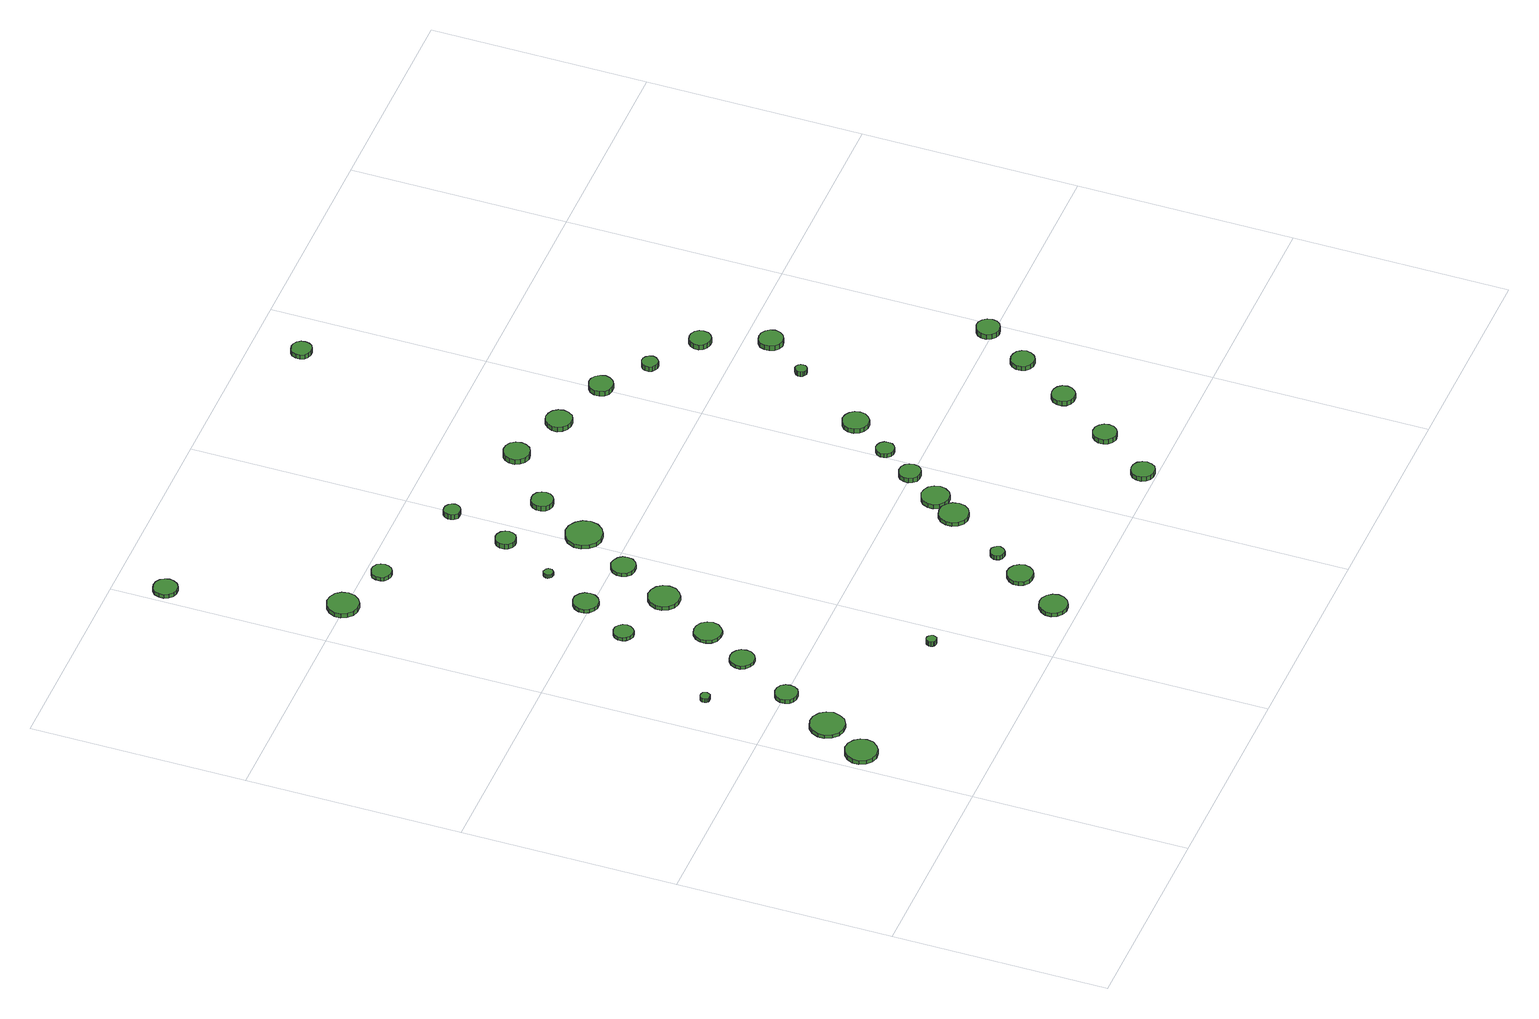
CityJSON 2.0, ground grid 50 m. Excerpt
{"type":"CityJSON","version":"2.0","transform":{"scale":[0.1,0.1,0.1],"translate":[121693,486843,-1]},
"CityObjects":{
"tree1":{"type":"SolitaryVegetationObject","attributes":{"function":"something"},"geometry":[{"type":"MultiSurface","lod":"1","boundaries":[[[0,1,2,3,4,5,6,7,8,9,10,11,12,13,14]],[[15,16,17,18,19,20,21,22,23,24,25,26,27,28,29]],[[0,29,28,1]],[[1,28,27,2]],[[2,27,26,3]],[[3,26,25,4]],[[4,25,24,5]],[[5,24,23,6]],[[6,23,22,7]],[[7,22,21,8]],[[8,21,20,9]],[[9,20,19,10]],[[10,19,18,11]],[[11,18,17,12]],[[12,17,16,13]],[[13,16,15,14]],[[14,15,29,0]]]}]},
"tree2":{"type":"SolitaryVegetationObject","attributes":{"function":"something"},"geometry":[{"type":"MultiSurface","lod":"1","boundaries":[[[30,31,32,33,34,35,36,37,38,39,40,41,42,43,44]],[[45,46,47,48,49,50,51,52,53,54,55,56,57,58,59]],[[30,59,58,31]],[[31,58,57,32]],[[32,57,56,33]],[[33,56,55,34]],[[34,55,54,35]],[[35,54,53,36]],[[36,53,52,37]],[[37,52,51,38]],[[38,51,50,39]],[[39,50,49,40]],[[40,49,48,41]],[[41,48,47,42]],[[42,47,46,43]],[[43,46,45,44]],[[44,45,59,30]]]}]},
"tree3":{"type":"SolitaryVegetationObject","attributes":{"function":"something"},"geometry":[{"type":"MultiSurface","lod":"1","boundaries":[[[60,61,62,63,64,65,66,67,68,69,70,71,72,73,74]],[[75,76,77,78,79,80,81,82,83,84,85,86,87,88,89]],[[60,89,88,61]],[[61,88,87,62]],[[62,87,86,63]],[[63,86,85,64]],[[64,85,84,65]],[[65,84,83,66]],[[66,83,82,67]],[[67,82,81,68]],[[68,81,80,69]],[[69,80,79,70]],[[70,79,78,71]],[[71,78,77,72]],[[72,77,76,73]],[[73,76,75,74]],[[74,75,89,60]]]}]},
"tree4":{"type":"SolitaryVegetationObject","attributes":{"function":"something"},"geometry":[{"type":"MultiSurface","lod":"1","boundaries":[[[90,91,92,93,94,95,96,97,98,99,100,101,102,103,104]],[[105,106,107,108,109,110,111,112,113,114,115,116,117,118,119]],[[90,119,118,91]],[[91,118,117,92]],[[92,117,116,93]],[[93,116,115,94]],[[94,115,114,95]],[[95,114,113,96]],[[96,113,112,97]],[[97,112,111,98]],[[98,111,110,99]],[[99,110,109,100]],[[100,109,108,101]],[[101,108,107,102]],[[102,107,106,103]],[[103,106,105,104]],[[104,105,119,90]]]}]},
"tree5":{"type":"SolitaryVegetationObject","attributes":{"function":"something"},"geometry":[{"type":"MultiSurface","lod":"1","boundaries":[[[120,121,122,123,124,125,126,127,128,129,130,131,132,133,134]],[[135,136,137,138,139,140,141,142,143,144,145,146,147,148,149]],[[120,149,148,121]],[[121,148,147,122]],[[122,147,146,123]],[[123,146,145,124]],[[124,145,144,125]],[[125,144,143,126]],[[126,143,142,127]],[[127,142,141,128]],[[128,141,140,129]],[[129,140,139,130]],[[130,139,138,131]],[[131,138,137,132]],[[132,137,136,133]],[[133,136,135,134]],[[134,135,149,120]]]}]},
"tree6":{"type":"SolitaryVegetationObject","attributes":{"function":"something"},"geometry":[{"type":"MultiSurface","lod":"1","boundaries":[[[150,151,152,153,154,155,156,157,158,159,160,161,162,163,164]],[[165,166,167,168,169,170,171,172,173,174,175,176,177,178,179]],[[150,179,178,151]],[[151,178,177,152]],[[152,177,176,153]],[[153,176,175,154]],[[154,175,174,155]],[[155,174,173,156]],[[156,173,172,157]],[[157,172,171,158]],[[158,171,170,159]],[[159,170,169,160]],[[160,169,168,161]],[[161,168,167,162]],[[162,167,166,163]],[[163,166,165,164]],[[164,165,179,150]]]}]},
"tree7":{"type":"SolitaryVegetationObject","attributes":{"function":"something"},"geometry":[{"type":"MultiSurface","lod":"1","boundaries":[[[180,181,182,183,184,185,186,187,188,189,190,191,192,193,194]],[[195,196,197,198,199,200,201,202,203,204,205,206,207,208,209]],[[180,209,208,181]],[[181,208,207,182]],[[182,207,206,183]],[[183,206,205,184]],[[184,205,204,185]],[[185,204,203,186]],[[186,203,202,187]],[[187,202,201,188]],[[188,201,200,189]],[[189,200,199,190]],[[190,199,198,191]],[[191,198,197,192]],[[192,197,196,193]],[[193,196,195,194]],[[194,195,209,180]]]}]},
"tree8":{"type":"SolitaryVegetationObject","attributes":{"function":"something"},"geometry":[{"type":"MultiSurface","lod":"1","boundaries":[[[210,211,212,213,214,215,216,217,218,219,220,221,222,223,224]],[[225,226,227,228,229,230,231,232,233,234,235,236,237,238,239]],[[210,239,238,211]],[[211,238,237,212]],[[212,237,236,213]],[[213,236,235,214]],[[214,235,234,215]],[[215,234,233,216]],[[216,233,232,217]],[[217,232,231,218]],[[218,231,230,219]],[[219,230,229,220]],[[220,229,228,221]],[[221,228,227,222]],[[222,227,226,223]],[[223,226,225,224]],[[224,225,239,210]]]}]},
"tree9":{"type":"SolitaryVegetationObject","attributes":{"function":"something"},"geometry":[{"type":"MultiSurface","lod":"1","boundaries":[[[240,241,242,243,244,245,246,247,248,249,250,251,252,253,254]],[[255,256,257,258,259,260,261,262,263,264,265,266,267,268,269]],[[240,269,268,241]],[[241,268,267,242]],[[242,267,266,243]],[[243,266,265,244]],[[244,265,264,245]],[[245,264,263,246]],[[246,263,262,247]],[[247,262,261,248]],[[248,261,260,249]],[[249,260,259,250]],[[250,259,258,251]],[[251,258,257,252]],[[252,257,256,253]],[[253,256,255,254]],[[254,255,269,240]]]}]},
"tree10":{"type":"SolitaryVegetationObject","attributes":{"function":"something"},"geometry":[{"type":"MultiSurface","lod":"1","boundaries":[[[270,271,272,273,274,275,276,277,278,279,280,281,282,283,284]],[[285,286,287,288,289,290,291,292,293,294,295,296,297,298,299]],[[270,299,298,271]],[[271,298,297,272]],[[272,297,296,273]],[[273,296,295,274]],[[274,295,294,275]],[[275,294,293,276]],[[276,293,292,277]],[[277,292,291,278]],[[278,291,290,279]],[[279,290,289,280]],[[280,289,288,281]],[[281,288,287,282]],[[282,287,286,283]],[[283,286,285,284]],[[284,285,299,270]]]}]},
"tree11":{"type":"SolitaryVegetationObject","attributes":{"function":"something"},"geometry":[{"type":"MultiSurface","lod":"1","boundaries":[[[300,301,302,303,304,305,306,307,308,309,310,311,312,313,314]],[[315,316,317,318,319,320,321,322,323,324,325,326,327,328,329]],[[300,329,328,301]],[[301,328,327,302]],[[302,327,326,303]],[[303,326,325,304]],[[304,325,324,305]],[[305,324,323,306]],[[306,323,322,307]],[[307,322,321,308]],[[308,321,320,309]],[[309,320,319,310]],[[310,319,318,311]],[[311,318,317,312]],[[312,317,316,313]],[[313,316,315,314]],[[314,315,329,300]]]}]},
"tree12":{"type":"SolitaryVegetationObject","attributes":{"function":"something"},"geometry":[{"type":"MultiSurface","lod":"1","boundaries":[[[330,331,332,333,334,335,336,337,338,339,340,341,342,343,344]],[[345,346,347,348,349,350,351,352,353,354,355,356,357,358,359]],[[330,359,358,331]],[[331,358,357,332]],[[332,357,356,333]],[[333,356,355,334]],[[334,355,354,335]],[[335,354,353,336]],[[336,353,352,337]],[[337,352,351,338]],[[338,351,350,339]],[[339,350,349,340]],[[340,349,348,341]],[[341,348,347,342]],[[342,347,346,343]],[[343,346,345,344]],[[344,345,359,330]]]}]},
"tree13":{"type":"SolitaryVegetationObject","attributes":{"function":"something"},"geometry":[{"type":"MultiSurface","lod":"1","boundaries":[[[360,361,362,363,364,365,366,367,368,369,370,371,372,373,374]],[[375,376,377,378,379,380,381,382,383,384,385,386,387,388,389]],[[360,389,388,361]],[[361,388,387,362]],[[362,387,386,363]],[[363,386,385,364]],[[364,385,384,365]],[[365,384,383,366]],[[366,383,382,367]],[[367,382,381,368]],[[368,381,380,369]],[[369,380,379,370]],[[370,379,378,371]],[[371,378,377,372]],[[372,377,376,373]],[[373,376,375,374]],[[374,375,389,360]]]}]},
"tree14":{"type":"SolitaryVegetationObject","attributes":{"function":"something"},"geometry":[{"type":"MultiSurface","lod":"1","boundaries":[[[390,391,392,393,394,395,396,397,398,399,400,401,402,403,404]],[[405,406,407,408,409,410,411,412,413,414,415,416,417,418,419]],[[390,419,418,391]],[[391,418,417,392]],[[392,417,416,393]],[[393,416,415,394]],[[394,415,414,395]],[[395,414,413,396]],[[396,413,412,397]],[[397,412,411,398]],[[398,411,410,399]],[[399,410,409,400]],[[400,409,408,401]],[[401,408,407,402]],[[402,407,406,403]],[[403,406,405,404]],[[404,405,419,390]]]}]},
"tree15":{"type":"SolitaryVegetationObject","attributes":{"function":"something"},"geometry":[{"type":"MultiSurface","lod":"1","boundaries":[[[420,421,422,423,424,425,426,427,428,429,430,431,432,433,434]],[[435,436,437,438,439,440,441,442,443,444,445,446,447,448,449]],[[420,449,448,421]],[[421,448,447,422]],[[422,447,446,423]],[[423,446,445,424]],[[424,445,444,425]],[[425,444,443,426]],[[426,443,442,427]],[[427,442,441,428]],[[428,441,440,429]],[[429,440,439,430]],[[430,439,438,431]],[[431,438,437,432]],[[432,437,436,433]],[[433,436,435,434]],[[434,435,449,420]]]}]},
"tree16":{"type":"SolitaryVegetationObject","attributes":{"function":"something"},"geometry":[{"type":"MultiSurface","lod":"1","boundaries":[[[450,451,452,453,454,455,456,457,458,459,460,461,462,463,464]],[[465,466,467,468,469,470,471,472,473,474,475,476,477,478,479]],[[450,479,478,451]],[[451,478,477,452]],[[452,477,476,453]],[[453,476,475,454]],[[454,475,474,455]],[[455,474,473,456]],[[456,473,472,457]],[[457,472,471,458]],[[458,471,470,459]],[[459,470,469,460]],[[460,469,468,461]],[[461,468,467,462]],[[462,467,466,463]],[[463,466,465,464]],[[464,465,479,450]]]}]},
"tree17":{"type":"SolitaryVegetationObject","attributes":{"function":"something"},"geometry":[{"type":"MultiSurface","lod":"1","boundaries":[[[480,481,482,483,484,485,486,487,488,489,490,491,492,493,494]],[[495,496,497,498,499,500,501,502,503,504,505,506,507,508,509]],[[480,509,508,481]],[[481,508,507,482]],[[482,507,506,483]],[[483,506,505,484]],[[484,505,504,485]],[[485,504,503,486]],[[486,503,502,487]],[[487,502,501,488]],[[488,501,500,489]],[[489,500,499,490]],[[490,499,498,491]],[[491,498,497,492]],[[492,497,496,493]],[[493,496,495,494]],[[494,495,509,480]]]}]},
"tree18":{"type":"SolitaryVegetationObject","attributes":{"function":"something"},"geometry":[{"type":"MultiSurface","lod":"1","boundaries":[[[510,511,512,513,514,515,516,517,518,519,520,521,522,523,524]],[[525,526,527,528,529,530,531,532,533,534,535,536,537,538,539]],[[510,539,538,511]],[[511,538,537,512]],[[512,537,536,513]],[[513,536,535,514]],[[514,535,534,515]],[[515,534,533,516]],[[516,533,532,517]],[[517,532,531,518]],[[518,531,530,519]],[[519,530,529,520]],[[520,529,528,521]],[[521,528,527,522]],[[522,527,526,523]],[[523,526,525,524]],[[524,525,539,510]]]}]},
"tree19":{"type":"SolitaryVegetationObject","attributes":{"function":"something"},"geometry":[{"type":"MultiSurface","lod":"1","boundaries":[[[540,541,542,543,544,545,546,547,548,549,550,551,552,553,554]],[[555,556,557,558,559,560,561,562,563,564,565,566,567,568,569]],[[540,569,568,541]],[[541,568,567,542]],[[542,567,566,543]],[[543,566,565,544]],[[544,565,564,545]],[[545,564,563,546]],[[546,563,562,547]],[[547,562,561,548]],[[548,561,560,549]],[[549,560,559,550]],[[550,559,558,551]],[[551,558,557,552]],[[552,557,556,553]],[[553,556,555,554]],[[554,555,569,540]]]}]},
"tree20":{"type":"SolitaryVegetationObject","attributes":{"function":"something"},"geometry":[{"type":"MultiSurface","lod":"1","boundaries":[[[570,571,572,573,574,575,576,577,578,579,580,581,582,583,584]],[[585,586,587,588,589,590,591,592,593,594,595,596,597,598,599]],[[570,599,598,571]],[[571,598,597,572]],[[572,597,596,573]],[[573,596,595,574]],[[574,595,594,575]],[[575,594,593,576]],[[576,593,592,577]],[[577,592,591,578]],[[578,591,590,579]],[[579,590,589,580]],[[580,589,588,581]],[[581,588,587,582]],[[582,587,586,583]],[[583,586,585,584]],[[584,585,599,570]]]}]},
"tree21":{"type":"SolitaryVegetationObject","attributes":{"function":"something"},"geometry":[{"type":"MultiSurface","lod":"1","boundaries":[[[600,601,602,603,604,605,606,607,608,609,610,611,612,613,614]],[[615,616,617,618,619,620,621,622,623,624,625,626,627,628,629]],[[600,629,628,601]],[[601,628,627,602]],[[602,627,626,603]],[[603,626,625,604]],[[604,625,624,605]],[[605,624,623,606]],[[606,623,622,607]],[[607,622,621,608]],[[608,621,620,609]],[[609,620,619,610]],[[610,619,618,611]],[[611,618,617,612]],[[612,617,616,613]],[[613,616,615,614]],[[614,615,629,600]]]}]},
"tree22":{"type":"SolitaryVegetationObject","attributes":{"function":"something"},"geometry":[{"type":"MultiSurface","lod":"1","boundaries":[[[630,631,632,633,634,635,636,637,638,639,640,641,642,643,644]],[[645,646,647,648,649,650,651,652,653,654,655,656,657,658,659]],[[630,659,658,631]],[[631,658,657,632]],[[632,657,656,633]],[[633,656,655,634]],[[634,655,654,635]],[[635,654,653,636]],[[636,653,652,637]],[[637,652,651,638]],[[638,651,650,639]],[[639,650,649,640]],[[640,649,648,641]],[[641,648,647,642]],[[642,647,646,643]],[[643,646,645,644]],[[644,645,659,630]]]}]},
"tree23":{"type":"SolitaryVegetationObject","attributes":{"function":"something"},"geometry":[{"type":"MultiSurface","lod":"1","boundaries":[[[660,661,662,663,664,665,666,667,668,669,670,671,672,673,674]],[[675,676,677,678,679,680,681,682,683,684,685,686,687,688,689]],[[660,689,688,661]],[[661,688,687,662]],[[662,687,686,663]],[[663,686,685,664]],[[664,685,684,665]],[[665,684,683,666]],[[666,683,682,667]],[[667,682,681,668]],[[668,681,680,669]],[[669,680,679,670]],[[670,679,678,671]],[[671,678,677,672]],[[672,677,676,673]],[[673,676,675,674]],[[674,675,689,660]]]}]},
"tree24":{"type":"SolitaryVegetationObject","attributes":{"function":"something"},"geometry":[{"type":"MultiSurface","lod":"1","boundaries":[[[690,691,692,693,694,695,696,697,698,699,700,701,702,703,704]],[[705,706,707,708,709,710,711,712,713,714,715,716,717,718,719]],[[690,719,718,691]],[[691,718,717,692]],[[692,717,716,693]],[[693,716,715,694]],[[694,715,714,695]],[[695,714,713,696]],[[696,713,712,697]],[[697,712,711,698]],[[698,711,710,699]],[[699,710,709,700]],[[700,709,708,701]],[[701,708,707,702]],[[702,707,706,703]],[[703,706,705,704]],[[704,705,719,690]]]}]},
"tree25":{"type":"SolitaryVegetationObject","attributes":{"function":"something"},"geometry":[{"type":"MultiSurface","lod":"1","boundaries":[[[720,721,722,723,724,725,726,727,728,729,730,731,732,733,734]],[[735,736,737,738,739,740,741,742,743,744,745,746,747,748,749]],[[720,749,748,721]],[[721,748,747,722]],[[722,747,746,723]],[[723,746,745,724]],[[724,745,744,725]],[[725,744,743,726]],[[726,743,742,727]],[[727,742,741,728]],[[728,741,740,729]],[[729,740,739,730]],[[730,739,738,731]],[[731,738,737,732]],[[732,737,736,733]],[[733,736,735,734]],[[734,735,749,720]]]}]},
"tree26":{"type":"SolitaryVegetationObject","attributes":{"function":"something"},"geometry":[{"type":"MultiSurface","lod":"1","boundaries":[[[750,751,752,753,754,755,756,757,758,759,760,761,762,763,764]],[[765,766,767,768,769,770,771,772,773,774,775,776,777,778,779]],[[750,779,778,751]],[[751,778,777,752]],[[752,777,776,753]],[[753,776,775,754]],[[754,775,774,755]],[[755,774,773,756]],[[756,773,772,757]],[[757,772,771,758]],[[758,771,770,759]],[[759,770,769,760]],[[760,769,768,761]],[[761,768,767,762]],[[762,767,766,763]],[[763,766,765,764]],[[764,765,779,750]]]}]},
"tree27":{"type":"SolitaryVegetationObject","attributes":{"function":"something"},"geometry":[{"type":"MultiSurface","lod":"1","boundaries":[[[780,781,782,783,784,785,786,787,788,789,790,791,792,793,794]],[[795,796,797,798,799,800,801,802,803,804,805,806,807,808,809]],[[780,809,808,781]],[[781,808,807,782]],[[782,807,806,783]],[[783,806,805,784]],[[784,805,804,785]],[[785,804,803,786]],[[786,803,802,787]],[[787,802,801,788]],[[788,801,800,789]],[[789,800,799,790]],[[790,799,798,791]],[[791,798,797,792]],[[792,797,796,793]],[[793,796,795,794]],[[794,795,809,780]]]}]},
"tree28":{"type":"SolitaryVegetationObject","attributes":{"function":"something"},"geometry":[{"type":"MultiSurface","lod":"1","boundaries":[[[810,811,812,813,814,815,816,817,818,819,820,821,822,823,824]],[[825,826,827,828,829,830,831,832,833,834,835,836,837,838,839]],[[810,839,838,811]],[[811,838,837,812]],[[812,837,836,813]],[[813,836,835,814]],[[814,835,834,815]],[[815,834,833,816]],[[816,833,832,817]],[[817,832,831,818]],[[818,831,830,819]],[[819,830,829,820]],[[820,829,828,821]],[[821,828,827,822]],[[822,827,826,823]],[[823,826,825,824]],[[824,825,839,810]]]}]},
"tree29":{"type":"SolitaryVegetationObject","attributes":{"function":"something"},"geometry":[{"type":"MultiSurface","lod":"1","boundaries":[[[840,841,842,843,844,845,846,847,848,849,850,851,852,853,854]],[[855,856,857,858,859,860,861,862,863,864,865,866,867,868,869]],[[840,869,868,841]],[[841,868,867,842]],[[842,867,866,843]],[[843,866,865,844]],[[844,865,864,845]],[[845,864,863,846]],[[846,863,862,847]],[[847,862,861,848]],[[848,861,860,849]],[[849,860,859,850]],[[850,859,858,851]],[[851,858,857,852]],[[852,857,856,853]],[[853,856,855,854]],[[854,855,869,840]]]}]},
"tree30":{"type":"SolitaryVegetationObject","attributes":{"function":"something"},"geometry":[{"type":"MultiSurface","lod":"1","boundaries":[[[870,871,872,873,874,875,876,877,878,879,880,881,882,883,884]],[[885,886,887,888,889,890,891,892,893,894,895,896,897,898,899]],[[870,899,898,871]],[[871,898,897,872]],[[872,897,896,873]],[[873,896,895,874]],[[874,895,894,875]],[[875,894,893,876]],[[876,893,892,877]],[[877,892,891,878]],[[878,891,890,879]],[[879,890,889,880]],[[880,889,888,881]],[[881,888,887,882]],[[882,887,886,883]],[[883,886,885,884]],[[884,885,899,870]]]}]},
"tree31":{"type":"SolitaryVegetationObject","attributes":{"function":"something"},"geometry":[{"type":"MultiSurface","lod":"1","boundaries":[[[900,901,902,903,904,905,906,907,908,909,910,911,912,913,914]],[[915,916,917,918,919,920,921,922,923,924,925,926,927,928,929]],[[900,929,928,901]],[[901,928,927,902]],[[902,927,926,903]],[[903,926,925,904]],[[904,925,924,905]],[[905,924,923,906]],[[906,923,922,907]],[[907,922,921,908]],[[908,921,920,909]],[[909,920,919,910]],[[910,919,918,911]],[[911,918,917,912]],[[912,917,916,913]],[[913,916,915,914]],[[914,915,929,900]]]}]},
"tree32":{"type":"SolitaryVegetationObject","attributes":{"function":"something"},"geometry":[{"type":"MultiSurface","lod":"1","boundaries":[[[930,931,932,933,934,935,936,937,938,939,940,941,942,943,944]],[[945,946,947,948,949,950,951,952,953,954,955,956,957,958,959]],[[930,959,958,931]],[[931,958,957,932]],[[932,957,956,933]],[[933,956,955,934]],[[934,955,954,935]],[[935,954,953,936]],[[936,953,952,937]],[[937,952,951,938]],[[938,951,950,939]],[[939,950,949,940]],[[940,949,948,941]],[[941,948,947,942]],[[942,947,946,943]],[[943,946,945,944]],[[944,945,959,930]]]}]},
"tree33":{"type":"SolitaryVegetationObject","attributes":{"function":"something"},"geometry":[{"type":"MultiSurface","lod":"1","boundaries":[[[960,961,962,963,964,965,966,967,968,969,970,971,972,973,974]],[[975,976,977,978,979,980,981,982,983,984,985,986,987,988,989]],[[960,989,988,961]],[[961,988,987,962]],[[962,987,986,963]],[[963,986,985,964]],[[964,985,984,965]],[[965,984,983,966]],[[966,983,982,967]],[[967,982,981,968]],[[968,981,980,969]],[[969,980,979,970]],[[970,979,978,971]],[[971,978,977,972]],[[972,977,976,973]],[[973,976,975,974]],[[974,975,989,960]]]}]},
"tree34":{"type":"SolitaryVegetationObject","attributes":{"function":"something"},"geometry":[{"type":"MultiSurface","lod":"1","boundaries":[[[990,991,992,993,994,995,996,997,998,999,1000,1001,1002,1003,1004]],[[1005,1006,1007,1008,1009,1010,1011,1012,1013,1014,1015,1016,1017,1018,1019]],[[990,1019,1018,991]],[[991,1018,1017,992]],[[992,1017,1016,993]],[[993,1016,1015,994]],[[994,1015,1014,995]],[[995,1014,1013,996]],[[996,1013,1012,997]],[[997,1012,1011,998]],[[998,1011,1010,999]],[[999,1010,1009,1000]],[[1000,1009,1008,1001]],[[1001,1008,1007,1002]],[[1002,1007,1006,1003]],[[1003,1006,1005,1004]],[[1004,1005,1019,990]]]}]},
"tree35":{"type":"SolitaryVegetationObject","attributes":{"function":"something"},"geometry":[{"type":"MultiSurface","lod":"1","boundaries":[[[1020,1021,1022,1023,1024,1025,1026,1027,1028,1029,1030,1031,1032,1033,1034]],[[1035,1036,1037,1038,1039,1040,1041,1042,1043,1044,1045,1046,1047,1048,1049]],[[1020,1049,1048,1021]],[[1021,1048,1047,1022]],[[1022,1047,1046,1023]],[[1023,1046,1045,1024]],[[1024,1045,1044,1025]],[[1025,1044,1043,1026]],[[1026,1043,1042,1027]],[[1027,1042,1041,1028]],[[1028,1041,1040,1029]],[[1029,1040,1039,1030]],[[1030,1039,1038,1031]],[[1031,1038,1037,1032]],[[1032,1037,1036,1033]],[[1033,1036,1035,1034]],[[1034,1035,1049,1020]]]}]},
"tree36":{"type":"SolitaryVegetationObject","attributes":{"function":"something"},"geometry":[{"type":"MultiSurface","lod":"1","boundaries":[[[1050,1051,1052,1053,1054,1055,1056,1057,1058,1059,1060,1061,1062,1063,1064]],[[1065,1066,1067,1068,1069,1070,1071,1072,1073,1074,1075,1076,1077,1078,1079]],[[1050,1079,1078,1051]],[[1051,1078,1077,1052]],[[1052,1077,1076,1053]],[[1053,1076,1075,1054]],[[1054,1075,1074,1055]],[[1055,1074,1073,1056]],[[1056,1073,1072,1057]],[[1057,1072,1071,1058]],[[1058,1071,1070,1059]],[[1059,1070,1069,1060]],[[1060,1069,1068,1061]],[[1061,1068,1067,1062]],[[1062,1067,1066,1063]],[[1063,1066,1065,1064]],[[1064,1065,1079,1050]]]}]},
"tree37":{"type":"SolitaryVegetationObject","attributes":{"function":"something"},"geometry":[{"type":"MultiSurface","lod":"1","boundaries":[[[1080,1081,1082,1083,1084,1085,1086,1087,1088,1089,1090,1091,1092,1093,1094]],[[1095,1096,1097,1098,1099,1100,1101,1102,1103,1104,1105,1106,1107,1108,1109]],[[1080,1109,1108,1081]],[[1081,1108,1107,1082]],[[1082,1107,1106,1083]],[[1083,1106,1105,1084]],[[1084,1105,1104,1085]],[[1085,1104,1103,1086]],[[1086,1103,1102,1087]],[[1087,1102,1101,1088]],[[1088,1101,1100,1089]],[[1089,1100,1099,1090]],[[1090,1099,1098,1091]],[[1091,1098,1097,1092]],[[1092,1097,1096,1093]],[[1093,1096,1095,1094]],[[1094,1095,1109,1080]]]}]},
"tree38":{"type":"SolitaryVegetationObject","attributes":{"function":"something"},"geometry":[{"type":"MultiSurface","lod":"1","boundaries":[[[1110,1111,1112,1113,1114,1115,1116,1117,1118,1119,1120,1121,1122,1123,1124]],[[1125,1126,1127,1128,1129,1130,1131,1132,1133,1134,1135,1136,1137,1138,1139]],[[1110,1139,1138,1111]],[[1111,1138,1137,1112]],[[1112,1137,1136,1113]],[[1113,1136,1135,1114]],[[1114,1135,1134,1115]],[[1115,1134,1133,1116]],[[1116,1133,1132,1117]],[[1117,1132,1131,1118]],[[1118,1131,1130,1119]],[[1119,1130,1129,1120]],[[1120,1129,1128,1121]],[[1121,1128,1127,1122]],[[1122,1127,1126,1123]],[[1123,1126,1125,1124]],[[1124,1125,1139,1110]]]}]},
"tree39":{"type":"SolitaryVegetationObject","attributes":{"function":"something"},"geometry":[{"type":"MultiSurface","lod":"1","boundaries":[[[1140,1141,1142,1143,1144,1145,1146,1147,1148,1149,1150,1151,1152,1153,1154]],[[1155,1156,1157,1158,1159,1160,1161,1162,1163,1164,1165,1166,1167,1168,1169]],[[1140,1169,1168,1141]],[[1141,1168,1167,1142]],[[1142,1167,1166,1143]],[[1143,1166,1165,1144]],[[1144,1165,1164,1145]],[[1145,1164,1163,1146]],[[1146,1163,1162,1147]],[[1147,1162,1161,1148]],[[1148,1161,1160,1149]],[[1149,1160,1159,1150]],[[1150,1159,1158,1151]],[[1151,1158,1157,1152]],[[1152,1157,1156,1153]],[[1153,1156,1155,1154]],[[1154,1155,1169,1140]]]}]},
"tree40":{"type":"SolitaryVegetationObject","attributes":{"function":"something"},"geometry":[{"type":"MultiSurface","lod":"1","boundaries":[[[1170,1171,1172,1173,1174,1175,1176,1177,1178,1179,1180,1181,1182,1183,1184]],[[1185,1186,1187,1188,1189,1190,1191,1192,1193,1194,1195,1196,1197,1198,1199]],[[1170,1199,1198,1171]],[[1171,1198,1197,1172]],[[1172,1197,1196,1173]],[[1173,1196,1195,1174]],[[1174,1195,1194,1175]],[[1175,1194,1193,1176]],[[1176,1193,1192,1177]],[[1177,1192,1191,1178]],[[1178,1191,1190,1179]],[[1179,1190,1189,1180]],[[1180,1189,1188,1181]],[[1181,1188,1187,1182]],[[1182,1187,1186,1183]],[[1183,1186,1185,1184]],[[1184,1185,1199,1170]]]}]}
},
"vertices":[
[88,277,17],[85,292,17],[76,304,17],[63,312,17],[48,314,17],[33,309,17],[22,299,17],[15,285,17],[15,269,17],[22,255,17],[33,245,17],[48,240,17],[63,242,17],[76,250,17],[85,262,17],[85,262,6],[76,250,6],[63,242,6],[48,240,6],[33,245,6],[22,255,6],[15,269,6],[15,285,6],[22,299,6],[33,309,6],[48,314,6],[63,312,6],[76,304,6],[85,292,6],[88,277,6],
[150,378,15],[146,394,15],[137,407,15],[122,416,15],[106,417,15],[90,412,15],[78,401,15],[71,386,15],[71,370,15],[78,354,15],[90,343,15],[106,338,15],[122,340,15],[137,348,15],[146,362,15],[146,362,6],[137,348,6],[122,340,6],[106,338,6],[90,343,6],[78,354,6],[71,370,6],[71,386,6],[78,401,6],[90,412,6],[106,417,6],[122,416,6],[137,407,6],[146,394,6],[150,378,6],
[114,658,17],[113,663,17],[111,667,17],[107,669,17],[102,670,17],[97,668,17],[94,665,17],[92,661,17],[92,656,17],[94,652,17],[97,648,17],[102,647,17],[107,648,17],[111,650,17],[113,654,17],[113,654,7],[111,650,7],[107,648,7],[102,647,7],[97,648,7],[94,652,7],[92,656,7],[92,661,7],[94,665,7],[97,668,7],[102,670,7],[107,669,7],[111,667,7],[113,663,7],[114,658,7],
[202,498,16],[200,508,16],[194,517,16],[184,522,16],[173,523,16],[163,520,16],[155,513,16],[151,503,16],[151,492,16],[155,482,16],[163,475,16],[173,472,16],[184,473,16],[194,478,16],[200,487,16],[200,487,6],[194,478,6],[184,473,6],[173,472,6],[163,475,6],[155,482,6],[151,492,6],[151,503,6],[155,513,6],[163,520,6],[173,523,6],[184,522,6],[194,517,6],[200,508,6],[202,498,6],
[280,628,15],[278,640,15],[271,649,15],[261,655,15],[249,656,15],[238,653,15],[229,645,15],[224,634,15],[224,622,15],[229,612,15],[238,604,15],[249,600,15],[261,601,15],[271,607,15],[278,617,15],[278,617,7],[271,607,7],[261,601,7],[249,600,7],[238,604,7],[229,612,7],[224,622,7],[224,634,7],[229,645,7],[238,653,7],[249,656,7],[261,655,7],[271,649,7],[278,640,7],[280,628,7],
[268,901,16],[266,910,16],[260,918,16],[252,923,16],[243,924,16],[234,921,16],[227,914,16],[223,906,16],[223,896,16],[227,888,16],[234,881,16],[243,878,16],[252,879,16],[260,884,16],[266,892,16],[266,892,7],[260,884,7],[252,879,7],[243,878,7],[234,881,7],[227,888,7],[223,896,7],[223,906,7],[227,914,7],[234,921,7],[243,924,7],[252,923,7],[260,918,7],[266,910,7],[268,901,7],
[461,262,21],[460,267,21],[457,271,21],[453,273,21],[448,274,21],[443,272,21],[440,269,21],[438,264,21],[438,260,21],[440,255,21],[443,252,21],[448,251,21],[453,251,21],[457,253,21],[460,257,21],[460,257,9],[457,253,9],[453,251,9],[448,251,9],[443,252,9],[440,255,9],[438,260,9],[438,264,9],[440,269,9],[443,272,9],[448,274,9],[453,273,9],[457,271,9],[460,267,9],[461,262,9],
[342,729,15],[339,742,15],[331,753,15],[320,759,15],[307,761,15],[294,757,15],[284,748,15],[279,736,15],[279,723,15],[284,711,15],[294,702,15],[307,698,15],[320,699,15],[331,706,15],[339,716,15],[339,716,7],[331,706,7],[320,699,7],[307,698,7],[294,702,7],[284,711,7],[279,723,7],[279,736,7],[284,748,7],[294,757,7],[307,761,7],[320,759,7],[331,753,7],[339,742,7],[342,729,7],
[155,1505,18],[152,1520,18],[143,1532,18],[130,1539,18],[115,1541,18],[101,1536,18],[90,1526,18],[83,1512,18],[83,1497,18],[90,1484,18],[101,1473,18],[115,1469,18],[130,1470,18],[143,1478,18],[152,1490,18],[152,1490,6],[143,1478,6],[130,1470,6],[115,1469,6],[101,1473,6],[90,1484,6],[83,1497,6],[83,1512,6],[90,1526,6],[101,1536,6],[115,1541,6],[130,1539,6],[143,1532,6],[152,1520,6],[155,1505,6],
[64,1886,17],[61,1897,17],[55,1906,17],[45,1912,17],[34,1913,17],[23,1910,17],[14,1902,17],[10,1892,17],[10,1880,17],[14,1870,17],[23,1862,17],[34,1859,17],[45,1860,17],[55,1866,17],[61,1875,17],[61,1875,7],[55,1866,7],[45,1860,7],[34,1859,7],[23,1862,7],[14,1870,7],[10,1880,7],[10,1892,7],[14,1902,7],[23,1910,7],[34,1913,7],[45,1912,7],[55,1906,7],[61,1897,7],[64,1886,7],
[339,1013,16],[337,1025,16],[330,1034,16],[319,1041,16],[307,1042,16],[296,1038,16],[287,1030,16],[282,1019,16],[282,1007,16],[287,996,16],[296,988,16],[307,984,16],[319,985,16],[330,991,16],[337,1001,16],[337,1001,7],[330,991,7],[319,985,7],[307,984,7],[296,988,7],[287,996,7],[282,1007,7],[282,1019,7],[287,1030,7],[296,1038,7],[307,1042,7],[319,1041,7],[330,1034,7],[337,1025,7],[339,1013,7],
[421,859,17],[418,874,17],[409,886,17],[396,893,17],[381,895,17],[367,890,17],[356,880,17],[349,866,17],[349,851,17],[356,837,17],[367,827,17],[381,823,17],[396,824,17],[409,832,17],[418,844,17],[418,844,7],[409,832,7],[396,824,7],[381,823,7],[367,827,7],[356,837,7],[349,851,7],[349,866,7],[356,880,7],[367,890,7],[381,895,7],[396,893,7],[409,886,7],[418,874,7],[421,859,7],
[691,57,15],[688,70,15],[680,81,15],[668,88,15],[655,89,15],[642,85,15],[632,76,15],[626,64,15],[626,50,15],[632,38,15],[642,29,15],[655,25,15],[668,26,15],[680,33,15],[688,44,15],[688,44,6],[680,33,6],[668,26,6],[655,25,6],[642,29,6],[632,38,6],[626,50,6],[626,64,6],[632,76,6],[642,85,6],[655,89,6],[668,88,6],[680,81,6],[688,70,6],[691,57,6],
[275,1465,16],[273,1474,16],[268,1482,16],[259,1487,16],[250,1488,16],[241,1485,16],[233,1479,16],[230,1470,16],[230,1460,16],[233,1451,16],[241,1445,16],[250,1442,16],[259,1443,16],[268,1448,16],[273,1456,16],[273,1456,6],[268,1448,6],[259,1443,6],[250,1442,6],[241,1445,6],[233,1451,6],[230,1460,6],[230,1470,6],[233,1479,6],[241,1485,6],[250,1488,6],[259,1487,6],[268,1482,6],[273,1474,6],[275,1465,6],
[387,1124,15],[386,1128,15],[383,1132,15],[379,1134,15],[375,1135,15],[370,1133,15],[367,1130,15],[365,1126,15],[365,1121,15],[367,1117,15],[370,1114,15],[375,1113,15],[379,1113,15],[383,1116,15],[386,1119,15],[386,1119,6],[383,1116,6],[379,1113,6],[375,1113,6],[370,1114,6],[367,1117,6],[365,1121,6],[365,1126,6],[367,1130,6],[370,1133,6],[375,1135,6],[379,1134,6],[383,1132,6],[386,1128,6],[387,1124,6],
[482,979,15],[480,990,15],[473,999,15],[463,1005,15],[451,1007,15],[440,1003,15],[431,995,15],[426,984,15],[426,973,15],[431,962,15],[440,954,15],[451,951,15],[463,952,15],[473,958,15],[480,967,15],[480,967,6],[473,958,6],[463,952,6],[451,951,6],[440,954,6],[431,962,6],[426,973,6],[426,984,6],[431,995,6],[440,1003,6],[451,1007,6],[463,1005,6],[473,999,6],[480,990,6],[482,979,6],
[758,160,16],[755,172,16],[748,182,16],[738,188,16],[725,190,16],[714,186,16],[704,177,16],[699,166,16],[699,154,16],[704,143,16],[714,134,16],[725,131,16],[738,132,16],[748,138,16],[755,148,16],[755,148,6],[748,138,6],[738,132,6],[725,131,6],[714,134,6],[704,143,6],[699,154,6],[699,166,6],[704,177,6],[714,186,6],[725,190,6],[738,188,6],[748,182,6],[755,172,6],[758,160,6],
[469,1249,19],[467,1258,19],[462,1266,19],[453,1271,19],[444,1272,19],[435,1269,19],[428,1263,19],[424,1254,19],[424,1244,19],[428,1236,19],[435,1229,19],[444,1226,19],[453,1227,19],[462,1232,19],[467,1240,19],[467,1240,6],[462,1232,6],[453,1227,6],[444,1226,6],[435,1229,6],[428,1236,6],[424,1244,6],[424,1254,6],[428,1263,6],[435,1269,6],[444,1272,6],[453,1271,6],[462,1266,6],[467,1258,6],[469,1249,6],
[796,232,17],[794,239,17],[790,244,17],[784,248,17],[778,248,17],[771,246,17],[766,242,17],[763,235,17],[763,229,17],[766,222,17],[771,218,17],[778,216,17],[784,216,17],[790,220,17],[794,225,17],[794,225,6],[790,220,6],[784,216,6],[778,216,6],[771,218,6],[766,222,6],[763,229,6],[763,235,6],[766,242,6],[771,246,6],[778,248,6],[784,248,6],[790,244,6],[794,239,6],[796,232,6],
[566,1096,16],[562,1113,16],[552,1127,16],[537,1136,16],[519,1138,16],[502,1132,16],[490,1121,16],[482,1105,16],[482,1087,16],[490,1071,16],[502,1060,16],[519,1054,16],[537,1056,16],[552,1065,16],[562,1079,16],[562,1079,6],[552,1065,6],[537,1056,6],[519,1054,6],[502,1060,6],[490,1071,6],[482,1087,6],[482,1105,6],[490,1121,6],[502,1132,6],[519,1138,6],[537,1136,6],[552,1127,6],[562,1113,6],[566,1096,6],
[511,1390,22],[509,1398,22],[504,1404,22],[497,1408,22],[489,1409,22],[482,1407,22],[476,1401,22],[473,1394,22],[473,1386,22],[476,1379,22],[482,1373,22],[489,1371,22],[497,1372,22],[504,1376,22],[509,1382,22],[509,1382,9],[504,1376,9],[497,1372,9],[489,1371,9],[482,1373,9],[476,1379,9],[473,1386,9],[473,1394,9],[476,1401,9],[482,1407,9],[489,1409,9],[497,1408,9],[504,1404,9],[509,1398,9],[511,1390,9],
[619,1219,20],[617,1229,20],[611,1238,20],[602,1243,20],[592,1244,20],[582,1241,20],[574,1234,20],[570,1224,20],[570,1214,20],[574,1204,20],[582,1197,20],[592,1194,20],[602,1195,20],[611,1201,20],[617,1209,20],[617,1209,7],[611,1201,7],[602,1195,7],[592,1194,7],[582,1197,7],[574,1204,7],[570,1214,7],[570,1224,7],[574,1234,7],[582,1241,7],[592,1244,7],[602,1243,7],[611,1238,7],[617,1229,7],[619,1219,7],
[902,366,16],[899,380,16],[891,391,16],[879,399,16],[864,400,16],[851,396,16],[840,386,16],[835,373,16],[835,359,16],[840,346,16],[851,336,16],[864,332,16],[879,334,16],[891,341,16],[899,352,16],[899,352,6],[891,341,6],[879,334,6],[864,332,6],[851,336,6],[840,346,6],[835,359,6],[835,373,6],[840,386,6],[851,396,6],[864,400,6],[879,399,6],[891,391,6],[899,380,6],[902,366,6],
[940,424,17],[937,437,17],[929,448,17],[918,454,17],[905,456,17],[892,451,17],[882,443,17],[876,430,17],[876,417,17],[882,405,17],[892,396,17],[905,392,17],[918,393,17],[929,400,17],[937,411,17],[937,411,6],[929,400,6],[918,393,6],[905,392,6],[892,396,6],[882,405,6],[876,417,6],[876,430,6],[882,443,6],[892,451,6],[905,456,6],[918,454,6],[929,448,6],[937,437,6],[940,424,6],
[988,503,18],[986,514,18],[980,522,18],[971,527,18],[960,528,18],[950,525,18],[943,518,18],[939,509,18],[939,498,18],[943,489,18],[950,482,18],[960,479,18],[971,480,18],[980,485,18],[986,493,18],[986,493,6],[980,485,6],[971,480,6],[960,479,6],[950,482,6],[943,489,6],[939,498,6],[939,509,6],[943,518,6],[950,525,6],[960,528,6],[971,527,6],[980,522,6],[986,514,6],[988,503,6],
[758,1328,19],[755,1341,19],[748,1351,19],[737,1357,19],[724,1358,19],[712,1354,19],[703,1346,19],[698,1335,19],[698,1322,19],[703,1311,19],[712,1302,19],[724,1298,19],[737,1300,19],[748,1306,19],[755,1316,19],[755,1316,6],[748,1306,6],[737,1300,6],[724,1298,6],[712,1302,6],[703,1311,6],[698,1322,6],[698,1335,6],[703,1346,6],[712,1354,6],[724,1358,6],[737,1357,6],[748,1351,6],[755,1341,6],[758,1328,6],
[1172,30,19],[1169,41,19],[1163,50,19],[1153,56,19],[1142,57,19],[1132,54,19],[1123,46,19],[1119,36,19],[1119,25,19],[1123,15,19],[1132,7,19],[1142,4,19],[1153,5,19],[1163,10,19],[1169,19,19],[1169,19,7],[1163,10,7],[1153,5,7],[1142,4,7],[1132,7,7],[1123,15,7],[1119,25,7],[1119,36,7],[1123,46,7],[1132,54,7],[1142,57,7],[1153,56,7],[1163,50,7],[1169,41,7],[1172,30,7],
[1040,582,16],[1039,591,16],[1033,598,16],[1026,602,16],[1017,603,16],[1009,600,16],[1002,594,16],[999,586,16],[999,578,16],[1002,570,16],[1009,564,16],[1017,561,16],[1026,562,16],[1033,566,16],[1039,573,16],[1039,573,6],[1033,566,6],[1026,562,6],[1017,561,6],[1009,564,6],[1002,570,6],[999,578,6],[999,586,6],[1002,594,6],[1009,600,6],[1017,603,6],[1026,602,6],[1033,598,6],[1039,591,6],[1040,582,6],
[894,1281,17],[891,1293,17],[884,1303,17],[873,1309,17],[861,1311,17],[849,1307,17],[840,1298,17],[834,1287,17],[834,1274,17],[840,1263,17],[849,1255,17],[861,1251,17],[873,1252,17],[884,1258,17],[891,1268,17],[891,1268,5],[884,1258,5],[873,1252,5],[861,1251,5],[849,1255,5],[840,1263,5],[834,1274,5],[834,1287,5],[840,1298,5],[849,1307,5],[861,1311,5],[873,1309,5],[884,1303,5],[891,1293,5],[894,1281,5],
[1259,151,20],[1257,162,20],[1250,171,20],[1241,177,20],[1229,178,20],[1219,174,20],[1211,167,20],[1206,157,20],[1206,145,20],[1211,135,20],[1219,128,20],[1229,124,20],[1241,126,20],[1250,131,20],[1257,140,20],[1257,140,8],[1250,131,8],[1241,126,8],[1229,124,8],[1219,128,8],[1211,135,8],[1206,145,8],[1206,157,8],[1211,167,8],[1219,174,8],[1229,178,8],[1241,177,8],[1250,171,8],[1257,162,8],[1259,151,8],
[1113,674,17],[1111,686,17],[1103,696,17],[1093,702,17],[1080,704,17],[1068,700,17],[1059,692,17],[1054,680,17],[1054,668,17],[1059,656,17],[1068,648,17],[1080,644,17],[1093,645,17],[1103,652,17],[1111,662,17],[1111,662,5],[1103,652,5],[1093,645,5],[1080,644,5],[1068,648,5],[1059,656,5],[1054,668,5],[1054,680,5],[1059,692,5],[1068,700,5],[1080,704,5],[1093,702,5],[1103,696,5],[1111,686,5],[1113,674,5],
[1032,1235,19],[1029,1247,19],[1022,1256,19],[1012,1262,19],[1001,1263,19],[990,1259,19],[982,1252,19],[977,1241,19],[977,1229,19],[982,1219,19],[990,1211,19],[1001,1208,19],[1012,1209,19],[1022,1215,19],[1029,1224,19],[1029,1224,6],[1022,1215,6],[1012,1209,6],[1001,1208,6],[990,1211,6],[982,1219,6],[977,1229,6],[977,1241,6],[982,1252,6],[990,1259,6],[1001,1263,6],[1012,1262,6],[1022,1256,6],[1029,1247,6],[1032,1235,6],
[1348,281,20],[1346,292,20],[1339,301,20],[1329,306,20],[1318,307,20],[1308,304,20],[1299,296,20],[1295,286,20],[1295,275,20],[1299,265,20],[1308,257,20],[1318,254,20],[1329,255,20],[1339,261,20],[1346,270,20],[1346,270,8],[1339,261,8],[1329,255,8],[1318,254,8],[1308,257,8],[1299,265,8],[1295,275,8],[1295,286,8],[1299,296,8],[1308,304,8],[1318,307,8],[1329,306,8],[1339,301,8],[1346,292,8],[1348,281,8],
[908,1886,22],[906,1895,22],[901,1903,22],[892,1908,22],[883,1909,22],[873,1906,22],[866,1900,22],[862,1891,22],[862,1881,22],[866,1872,22],[873,1866,22],[883,1863,22],[892,1864,22],[901,1868,22],[906,1876,22],[906,1876,10],[901,1868,10],[892,1864,10],[883,1863,10],[873,1866,10],[866,1872,10],[862,1881,10],[862,1891,10],[866,1900,10],[873,1906,10],[883,1909,10],[892,1908,10],[901,1903,10],[906,1895,10],[908,1886,10],
[1214,844,21],[1213,850,21],[1210,854,21],[1205,857,21],[1199,858,21],[1194,856,21],[1190,852,21],[1188,847,21],[1188,842,21],[1190,837,21],[1194,833,21],[1199,831,21],[1205,832,21],[1210,835,21],[1213,839,21],[1213,839,9],[1210,835,9],[1205,832,9],[1199,831,9],[1194,833,9],[1190,837,9],[1188,842,9],[1188,847,9],[1190,852,9],[1194,856,9],[1199,858,9],[1205,857,9],[1210,854,9],[1213,850,9],[1214,844,9],
[1126,1160,22],[1124,1168,22],[1119,1174,22],[1113,1178,22],[1105,1179,22],[1098,1176,22],[1092,1171,22],[1089,1164,22],[1089,1156,22],[1092,1149,22],[1098,1144,22],[1105,1141,22],[1113,1142,22],[1119,1146,22],[1124,1152,22],[1124,1152,9],[1119,1146,9],[1113,1142,9],[1105,1141,9],[1098,1144,9],[1092,1149,9],[1089,1156,9],[1089,1164,9],[1092,1171,9],[1098,1176,9],[1105,1179,9],[1113,1178,9],[1119,1174,9],[1124,1168,9],[1126,1160,9],
[1428,405,20],[1425,416,20],[1419,425,20],[1409,430,20],[1398,431,20],[1387,428,20],[1379,421,20],[1375,410,20],[1375,399,20],[1379,389,20],[1387,382,20],[1398,378,20],[1409,379,20],[1419,385,20],[1425,394,20],[1425,394,8],[1419,385,8],[1409,379,8],[1398,378,8],[1387,382,8],[1379,389,8],[1375,399,8],[1375,410,8],[1379,421,8],[1387,428,8],[1398,431,8],[1409,430,8],[1419,425,8],[1425,416,8],[1428,405,8],
[1236,1083,29],[1234,1093,29],[1228,1101,29],[1219,1106,29],[1209,1107,29],[1199,1104,29],[1191,1097,29],[1187,1088,29],[1187,1077,29],[1191,1068,29],[1199,1061,29],[1209,1058,29],[1219,1059,29],[1228,1064,29],[1234,1072,29],[1234,1072,16],[1228,1064,16],[1219,1059,16],[1209,1058,16],[1199,1061,16],[1191,1068,16],[1187,1077,16],[1187,1088,16],[1191,1097,16],[1199,1104,16],[1209,1107,16],[1219,1106,16],[1228,1101,16],[1234,1093,16],[1236,1083,16],
[1295,939,27],[1292,950,27],[1285,959,27],[1275,965,27],[1264,966,27],[1253,963,27],[1244,955,27],[1240,944,27],[1240,933,27],[1244,922,27],[1253,915,27],[1264,911,27],[1275,912,27],[1285,918,27],[1292,927,27],[1292,927,14],[1285,918,14],[1275,912,14],[1264,911,14],[1253,915,14],[1244,922,14],[1240,933,14],[1240,944,14],[1244,955,14],[1253,963,14],[1264,966,14],[1275,965,14],[1285,959,14],[1292,950,14],[1295,939,14],
[1501,512,20],[1499,523,20],[1492,532,20],[1483,538,20],[1472,539,20],[1461,535,20],[1453,528,20],[1448,518,20],[1448,507,20],[1453,496,20],[1461,489,20],[1472,485,20],[1483,487,20],[1492,492,20],[1499,501,20],[1499,501,7],[1492,492,7],[1483,487,7],[1472,485,7],[1461,489,7],[1453,496,7],[1448,507,7],[1448,518,7],[1453,528,7],[1461,535,7],[1472,539,7],[1483,538,7],[1492,532,7],[1499,523,7],[1501,512,7]
]}
